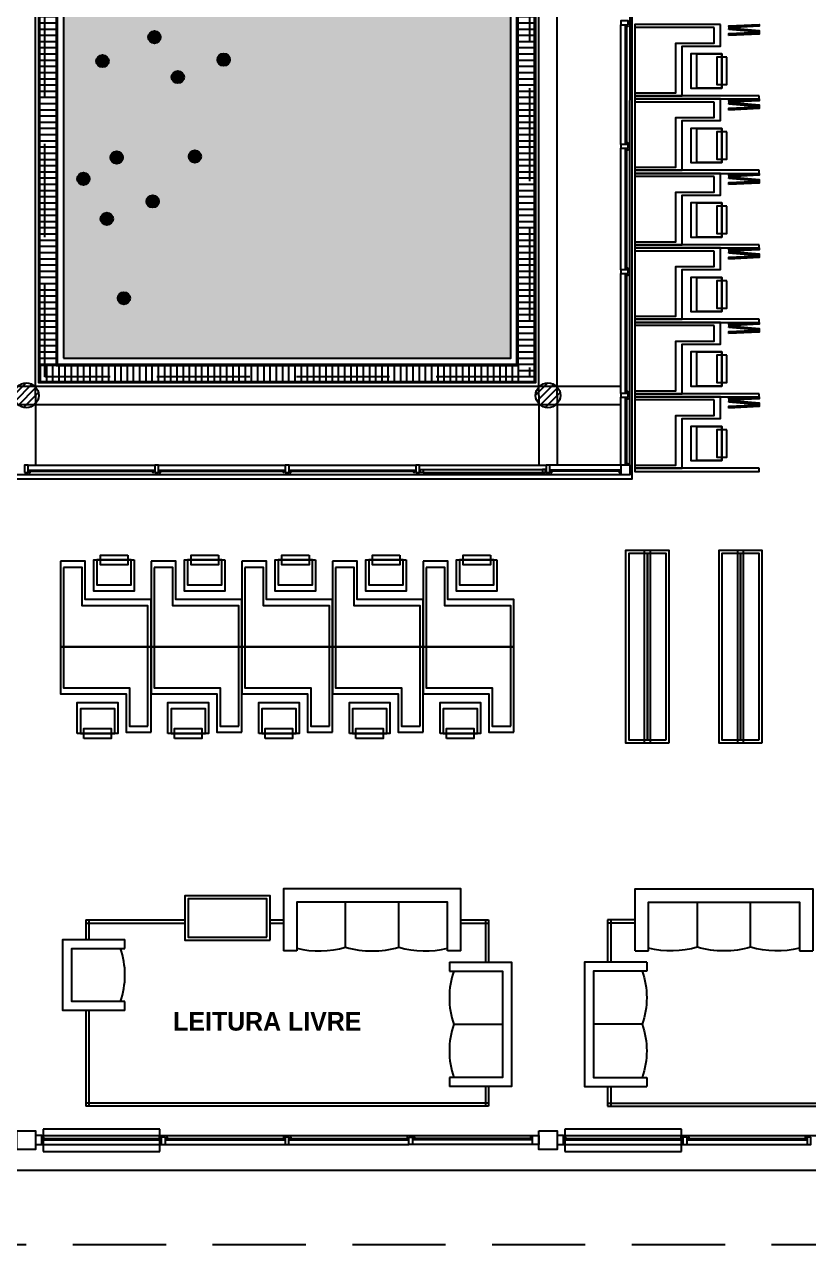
# Model space of a CAD drawing. Extents: x 2217 to 2324, y 363 to 419.
# Drawn here: x 2226.24 to 2238.87, y 375.22 to 394.87 of the extents above; entities that cross this region are included whole.
import ezdxf

# ---------------------------------------------------------------- set-up
doc = ezdxf.new("R2010")
doc.units = 0
doc.header["$LTSCALE"] = 12
doc.header["$MEASUREMENT"] = 0
doc.linetypes.add('HIDDEN', pattern=[0.375, 0.25, -0.125])
doc.layers.get('0').update_dxf_attribs({"linetype": 'CONTINUOUS'})
for name, color, linetype in [('ANAQUELES', 2, 'CONTINUOUS'), ('CARPINTERIA', 2, 'CONTINUOUS'), ('ESTRUCTURA', 7, 'CONTINUOUS'), ('FDETALLE', 8, 'CONTINUOUS'), ('MUEBLES', 2, 'CONTINUOUS'), ('MURO-INT', 4, 'CONTINUOUS'), ('NOMBRES3', 3, 'CONTINUOUS'), ('PASTO2', 4, 'CONTINUOUS'), ('PATIO', 4, 'CONTINUOUS'), ('PROYECCIÓN', 4, 'HIDDEN'), ('TABIQUES', 2, 'CONTINUOUS'), ('TIERRA', 8, 'CONTINUOUS'), ('VIDRIO', 8, 'CONTINUOUS')]:
    doc.layers.add(name, color=color, linetype=linetype)
doc.styles.add('NOMBRES3', font='cityb___.ttf')
pattern_1 = [(0, (-42, 0), (0, 0.1), [])]

# ---------------------------------------------------------------- blocks, each defined once
blk = doc.blocks.new('MHPLS514')
for p, q in [((-0.3, -0.65), (-0.3, -0.1)), ((-0.4, -0.7), (-0.3, -0.7)), ((0.3, -0.7), (0.4, -0.7))]:
    blk.add_line(p, q)
for points in [[(-0.4, -0.7), (-0.4, 0), (0.4, 0), (0.4, -0.7)], [(-0.3, -0.7), (-0.3, -0.1), (0.3, -0.1), (0.3, -0.7)]]:
    blk.add_lwpolyline(points)
blk.add_arc((0, 0.225), 0.925, 251.0754, 288.9246)
blk = doc.blocks.new('MHPLS515')
for p, q in [((-0.3, -0.657), (-0.3, -0.15)), ((0.3, -0.657), (0.3, -0.15)), ((-0.85, -0.7), (-1, -0.7)), ((1, -0.7), (0.85, -0.7))]:
    blk.add_line(p, q)
for points in [[(1, -0.7), (1, 0), (-1, 0), (-1, -0.7)], [(0.85, -0.7), (0.85, -0.15), (-0.85, -0.15), (-0.85, -0.7)]]:
    blk.add_lwpolyline(points)
for centre, start, end in [((-0.6, 0.358), 256.338, 286.4652), ((0, 0.358), 253.5348, 286.4652), ((0.6, 0.358), 253.5348, 283.662)]:
    blk.add_arc(centre, 1.058, start, end)
blk = doc.blocks.new('MHPLS512')
for p, q in [((0, -0.65), (0, -0.1)), ((-0.7, -0.7), (-0.6, -0.7)), ((0.6, -0.7), (0.7, -0.7))]:
    blk.add_line(p, q)
for points in [[(-0.7, -0.7), (-0.7, 0), (0.7, 0), (0.7, -0.7)], [(-0.6, -0.7), (-0.6, -0.1), (0.6, -0.1), (0.6, -0.7)]]:
    blk.add_lwpolyline(points)
for centre in [(-0.3, 0.225), (0.3, 0.225)]:
    blk.add_arc(centre, 0.925, 251.0754, 288.9246)

msp = doc.modelspace()

# ---------------------------------------------------------------- hatches: boundary and pattern name
at = {"layer": 'CARPINTERIA'}
h = msp.add_hatch(color=256, dxfattribs=at)
edge = h.paths.add_edge_path()
edge.add_arc((2228.335, 394.669), 0.1, 0, 360)
h = msp.add_hatch(color=256, dxfattribs=at)
edge = h.paths.add_edge_path()
edge.add_arc((2227.498, 394.283), 0.1, 0, 360)
h = msp.add_hatch(color=256, dxfattribs=at)
edge = h.paths.add_edge_path()
edge.add_arc((2229.45, 394.306), 0.1, 0, 360)
h = msp.add_hatch(color=256, dxfattribs=at)
edge = h.paths.add_edge_path()
edge.add_arc((2228.712, 394.025), 0.1, 0, 360)
h = msp.add_hatch(color=256, dxfattribs=at)
edge = h.paths.add_edge_path()
edge.add_arc((2227.727, 392.73), 0.1, 0, 360)
h = msp.add_hatch(color=256, dxfattribs=at)
edge = h.paths.add_edge_path()
edge.add_arc((2228.986, 392.746), 0.1, 0, 360)
h = msp.add_hatch(color=256, dxfattribs=at)
edge = h.paths.add_edge_path()
edge.add_arc((2227.191, 392.386), 0.1, 0, 360)
h = msp.add_hatch(color=256, dxfattribs=at)
edge = h.paths.add_edge_path()
edge.add_arc((2228.307, 392.023), 0.1, 0, 360)
h = msp.add_hatch(color=256, dxfattribs=at)
edge = h.paths.add_edge_path()
edge.add_arc((2227.568, 391.742), 0.1, 0, 360)
h = msp.add_hatch(color=256, dxfattribs=at)
edge = h.paths.add_edge_path()
edge.add_arc((2227.843, 390.463), 0.1, 0, 360)
at = {"layer": 'FDETALLE'}
h = msp.add_hatch(dxfattribs=at)
h.set_pattern_fill('ANSI31', color=256, scale=0.666667, style=0)
h.set_pattern_definition([(45, (-742.09048, -145.63305), (-0.058925565, 0.058925565), [])])
edge = h.paths.add_edge_path()
edge.add_arc((2226.271, 388.899), 0.2, 0, 360)
h = msp.add_hatch(dxfattribs=at)
h.set_pattern_fill('ANSI31', color=256, scale=0.666667, style=0)
h.set_pattern_definition([(45, (-733.69048, -145.63305), (-0.058925565, 0.058925565), [])])
edge = h.paths.add_edge_path()
edge.add_arc((2234.671, 388.899), 0.2, 0, 360)
at = {"layer": 'PASTO2'}
h = msp.add_hatch(dxfattribs=at)
h.set_pattern_fill('_U', color=8, scale=0.1, style=0, pattern_type=0)
h.set_pattern_definition(pattern_1)
h.paths.add_polyline_path([(2226.751, 400.419), (2226.751, 400.679), (2226.491, 400.679), (2226.491, 389.379), (2226.751, 389.379)])
h = msp.add_hatch(dxfattribs=at)
h.set_pattern_fill('_U', color=8, scale=0.1, style=0, pattern_type=0)
h.set_pattern_definition(pattern_1)
h.paths.add_polyline_path([(2234.451, 400.419), (2234.191, 400.419), (2234.191, 389.379), (2234.191, 389.119), (2234.451, 389.119)])
h = msp.add_hatch(dxfattribs=at)
h.set_pattern_fill('AR-SAND', color=256, scale=0.15, style=0)
h.set_pattern_definition([(37.5, (0, -0.31673), (-0.009449004, 0.289023565), [0, -0.228, 0, -0.255, 0, -0.24375]), (7.5, (0, -0.31673), (0.265466506, 0.42332191), [0, -0.123, 0, -0.2055, 0, -0.07875]), (327.5, (-0.1845, -0.31673), (0.46712128, 0.000848858), [0, -0.075, 0, -0.27, 0, -0.3525]), (317.5, (-0.1845, -0.31673), (0.45091899, 0.131651335), [0, -0.0375, 0, -0.177, 0, -0.2025])])
h.paths.add_polyline_path([(2226.871, 389.499), (2234.071, 389.499), (2234.071, 400.299), (2226.871, 400.299)])
h = msp.add_hatch(dxfattribs=at)
h.set_pattern_fill('_U', color=8, scale=0.1, angle=90, style=0, pattern_type=0)
h.set_pattern_definition([(90, (-42, 0), (-0.1, 6e-18), [])])
h.paths.add_polyline_path([(2234.191, 389.119), (2234.191, 389.379), (2226.751, 389.379), (2226.491, 389.379), (2226.491, 389.119)])

# ---------------------------------------------------------------- linework, layer by layer
at = {"layer": 'ANAQUELES', "color": 8}
for points in [[(2236.321, 383.299), (2236.321, 386.399), (2235.921, 386.399), (2235.921, 383.299)], [(2236.621, 383.299), (2236.621, 386.399), (2236.221, 386.399), (2236.221, 383.299)], [(2237.821, 383.299), (2237.821, 386.399), (2237.421, 386.399), (2237.421, 383.299)], [(2238.121, 383.299), (2238.121, 386.399), (2237.721, 386.399), (2237.721, 383.299)]]:
    msp.add_lwpolyline(points, close=True, dxfattribs=at)
at = {"layer": 'ANAQUELES'}
for points in [[(2236.271, 383.349), (2236.271, 386.349), (2235.971, 386.349), (2235.971, 383.349)], [(2236.571, 383.349), (2236.571, 386.349), (2236.271, 386.349), (2236.271, 383.349)], [(2237.771, 383.349), (2237.771, 386.349), (2237.471, 386.349), (2237.471, 383.349)], [(2238.071, 383.349), (2238.071, 386.349), (2237.771, 386.349), (2237.771, 383.349)]]:
    msp.add_lwpolyline(points, close=True, dxfattribs=at)
at = {"layer": 'CARPINTERIA', "color": 8}
for p, q in [((2235.991, 391.974), (2235.992, 402.024)), ((2235.991, 387.774), (2235.991, 392.879)), ((2225.101, 387.624), (2235.842, 387.624)), ((2226.521, 376.979), (2234.421, 376.979)), ((2234.921, 376.979), (2242.821, 376.979))]:
    msp.add_line(p, q, dxfattribs=at)
at = {"layer": 'CARPINTERIA'}
for points in [[(2235.961, 394.869), (2235.961, 394.929), (2235.841, 394.929), (2235.841, 394.869)], [(2235.959, 394.859), (2235.959, 394.839), (2235.939, 394.839), (2235.939, 394.859)], [(2235.961, 392.879), (2235.961, 392.939), (2235.841, 392.939), (2235.841, 392.879)], [(2235.959, 392.949), (2235.959, 392.969), (2235.939, 392.969), (2235.939, 392.949)], [(2235.959, 392.869), (2235.959, 392.849), (2235.939, 392.849), (2235.939, 392.869)], [(2235.959, 390.929), (2235.959, 390.949), (2235.939, 390.949), (2235.939, 390.929)], [(2235.961, 390.859), (2235.961, 390.919), (2235.841, 390.919), (2235.841, 390.859)], [(2235.959, 390.849), (2235.959, 390.829), (2235.939, 390.829), (2235.939, 390.849)], [(2235.961, 388.869), (2235.961, 388.929), (2235.841, 388.929), (2235.841, 388.869)], [(2235.959, 388.939), (2235.959, 388.959), (2235.939, 388.959), (2235.939, 388.939)], [(2235.959, 388.859), (2235.959, 388.839), (2235.939, 388.839), (2235.939, 388.859)], [(2235.939, 387.779), (2235.939, 387.799), (2235.959, 387.799), (2235.959, 387.779)], [(2226.241, 387.654), (2226.302, 387.654), (2226.302, 387.774), (2226.241, 387.774)], [(2226.312, 387.656), (2226.332, 387.656), (2226.332, 387.676), (2226.312, 387.676)], [(2228.331, 387.656), (2228.311, 387.656), (2228.311, 387.676), (2228.331, 387.676)], [(2228.341, 387.654), (2228.402, 387.654), (2228.402, 387.774), (2228.341, 387.774)], [(2228.412, 387.656), (2228.432, 387.656), (2228.432, 387.676), (2228.412, 387.676)], [(2230.431, 387.656), (2230.411, 387.656), (2230.411, 387.676), (2230.431, 387.676)], [(2230.441, 387.654), (2230.502, 387.654), (2230.502, 387.774), (2230.441, 387.774)], [(2230.512, 387.656), (2230.532, 387.656), (2230.532, 387.676), (2230.512, 387.676)], [(2232.531, 387.656), (2232.511, 387.656), (2232.511, 387.676), (2232.531, 387.676)], [(2232.541, 387.654), (2232.602, 387.654), (2232.602, 387.774), (2232.541, 387.774)], [(2232.612, 387.706), (2232.662, 387.706), (2232.662, 387.656), (2232.612, 387.656)], [(2234.631, 387.706), (2234.581, 387.706), (2234.581, 387.656), (2234.631, 387.656)], [(2234.641, 387.654), (2234.702, 387.654), (2234.702, 387.774), (2234.641, 387.774)], [(2234.712, 387.656), (2234.732, 387.656), (2234.732, 387.676), (2234.712, 387.676)], [(2235.836, 387.676), (2235.816, 387.676), (2235.816, 387.656), (2235.836, 387.656)], [(2235.836, 387.676), (2235.816, 387.676), (2235.816, 387.656), (2235.836, 387.656)], [(2235.842, 387.624), (2235.992, 387.624), (2235.992, 387.774), (2235.842, 387.774)], [(2226.521, 376.979), (2226.421, 376.979), (2226.421, 376.829), (2226.521, 376.829)], [(2226.531, 376.947), (2226.551, 376.947), (2226.551, 376.927), (2226.531, 376.927)], [(2228.431, 376.947), (2228.411, 376.947), (2228.411, 376.927), (2228.431, 376.927)], [(2228.511, 376.949), (2228.441, 376.949), (2228.441, 376.829), (2228.511, 376.829)], [(2228.521, 376.947), (2228.541, 376.947), (2228.541, 376.927), (2228.521, 376.927)], [(2230.431, 376.947), (2230.411, 376.947), (2230.411, 376.927), (2230.431, 376.927)], [(2230.501, 376.949), (2230.441, 376.949), (2230.441, 376.829), (2230.501, 376.829)], [(2230.511, 376.947), (2230.531, 376.947), (2230.531, 376.927), (2230.511, 376.927)], [(2232.421, 376.947), (2232.401, 376.947), (2232.401, 376.927), (2232.421, 376.927)], [(2232.431, 376.949), (2232.491, 376.949), (2232.491, 376.829), (2232.431, 376.829)], [(2232.501, 376.947), (2232.521, 376.947), (2232.521, 376.927), (2232.501, 376.927)], [(2234.411, 376.947), (2234.391, 376.947), (2234.391, 376.927), (2234.411, 376.927)], [(2234.421, 376.979), (2234.521, 376.979), (2234.521, 376.829), (2234.421, 376.829)], [(2234.921, 376.979), (2234.821, 376.979), (2234.821, 376.829), (2234.921, 376.829)], [(2234.931, 376.947), (2234.951, 376.947), (2234.951, 376.927), (2234.931, 376.927)], [(2236.831, 376.947), (2236.811, 376.947), (2236.811, 376.927), (2236.831, 376.927)], [(2236.911, 376.949), (2236.841, 376.949), (2236.841, 376.829), (2236.911, 376.829)], [(2236.921, 376.947), (2236.941, 376.947), (2236.941, 376.927), (2236.921, 376.927)], [(2238.831, 376.947), (2238.811, 376.947), (2238.811, 376.927), (2238.831, 376.927)], [(2238.901, 376.949), (2238.841, 376.949), (2238.841, 376.829), (2238.901, 376.829)]]:
    msp.add_lwpolyline(points, close=True, dxfattribs=at)
at = {"layer": 'CARPINTERIA', "color": 8}
for points in [[(2235.841, 392.939), (2235.841, 394.869)], [(2235.841, 390.919), (2235.841, 392.879)], [(2235.841, 388.929), (2235.841, 390.859)], [(2235.841, 387.774), (2235.841, 388.869)], [(2226.302, 387.774), (2228.341, 387.774)], [(2228.402, 387.774), (2230.441, 387.774)], [(2230.502, 387.774), (2232.541, 387.774)], [(2232.602, 387.774), (2234.641, 387.774)], [(2235.842, 387.774), (2234.702, 387.774)], [(2226.521, 376.829), (2228.441, 376.829)], [(2228.511, 376.829), (2230.441, 376.829)], [(2230.501, 376.829), (2232.431, 376.829)], [(2234.421, 376.829), (2232.491, 376.829)], [(2234.921, 376.829), (2236.841, 376.829)], [(2236.911, 376.829), (2238.841, 376.829)]]:
    msp.add_lwpolyline(points, dxfattribs=at)
at = {"layer": 'CARPINTERIA', "linetype": 'HIDDEN'}
for points in [[(2228.421, 377.079), (2226.541, 377.079), (2226.541, 376.719), (2228.421, 376.719)], [(2236.821, 377.079), (2234.941, 377.079), (2234.941, 376.719), (2236.821, 376.719)]]:
    msp.add_lwpolyline(points, close=True, dxfattribs=at)
at = {"layer": 'CARPINTERIA'}
for centre in [(2228.335, 394.669), (2227.498, 394.283), (2229.45, 394.306), (2228.712, 394.025), (2227.727, 392.73), (2228.986, 392.746), (2227.191, 392.386), (2228.307, 392.023), (2227.568, 391.742), (2227.843, 390.463)]:
    msp.add_circle(centre, 0.1, dxfattribs=at)
at = {"layer": 'ESTRUCTURA'}
for points in [[(2226.121, 377.049), (2226.421, 377.049), (2226.421, 376.749), (2226.121, 376.749)], [(2234.521, 377.049), (2234.821, 377.049), (2234.821, 376.749), (2234.521, 376.749)]]:
    msp.add_lwpolyline(points, close=True, dxfattribs=at)
for centre in [(2226.271, 388.899), (2234.671, 388.899)]:
    msp.add_circle(centre, 0.2, dxfattribs=at)
at = {"layer": 'MUEBLES'}
for p, q in [((2227.23, 380.449), (2227.23, 380.133)), ((2227.23, 380.449), (2228.826, 380.449)), ((2230.196, 380.449), (2230.411, 380.449)), ((2233.268, 380.449), (2233.713, 380.449)), ((2233.713, 380.449), (2233.713, 379.768)), ((2236.075, 380.449), (2235.63, 380.449)), ((2235.63, 380.449), (2235.63, 379.768)), ((2227.23, 378.991), (2227.23, 377.449)), ((2233.713, 377.768), (2233.713, 377.449)), ((2235.63, 377.768), (2235.63, 377.449)), ((2233.713, 377.449), (2227.23, 377.449)), ((2235.63, 377.449), (2242.113, 377.449))]:
    msp.add_line(p, q, dxfattribs=at)
at = {"layer": 'MUEBLES', "color": 8}
for p, q in [((2227.23, 380.399), (2228.826, 380.399)), ((2227.28, 380.449), (2227.28, 380.133)), ((2230.196, 380.399), (2230.411, 380.399)), ((2233.268, 380.399), (2233.713, 380.399)), ((2233.663, 380.449), (2233.663, 379.768)), ((2236.075, 380.399), (2235.63, 380.399)), ((2235.68, 380.449), (2235.68, 379.768)), ((2227.28, 378.991), (2227.28, 377.449)), ((2233.663, 377.768), (2233.663, 377.449)), ((2235.68, 377.768), (2235.68, 377.449)), ((2233.713, 377.499), (2227.23, 377.499)), ((2235.63, 377.499), (2242.113, 377.499))]:
    msp.add_line(p, q, dxfattribs=at)
at = {"layer": 'MUEBLES'}
for points in [[(2237.449, 394.874), (2236.831, 394.874), (2236.071, 394.874), (2236.071, 393.724), (2236.831, 393.724), (2236.831, 394.524), (2237.449, 394.524)], [(2237.587, 394.821), (2237.585, 394.851), (2238.071, 394.874), (2238.073, 394.844)], [(2237.584, 394.695), (2237.583, 394.725), (2238.069, 394.748), (2238.07, 394.718)], [(2237.584, 394.791), (2237.587, 394.821), (2238.071, 394.778), (2238.069, 394.748)], [(2237.549, 394.345), (2237.389, 394.345), (2237.389, 393.905), (2237.549, 393.905)], [(2237.449, 393.674), (2236.831, 393.674), (2236.071, 393.674), (2236.071, 392.524), (2236.831, 392.524), (2236.831, 393.324), (2237.449, 393.324)], [(2237.584, 393.495), (2237.583, 393.525), (2238.069, 393.548), (2238.07, 393.518)], [(2237.584, 393.591), (2237.587, 393.621), (2238.071, 393.578), (2238.069, 393.548)], [(2237.587, 393.621), (2237.585, 393.651), (2238.071, 393.674), (2238.073, 393.644)], [(2237.549, 393.145), (2237.389, 393.145), (2237.389, 392.705), (2237.549, 392.705)], [(2237.449, 392.474), (2236.831, 392.474), (2236.071, 392.474), (2236.071, 391.324), (2236.831, 391.324), (2236.831, 392.124), (2237.449, 392.124)], [(2237.584, 392.295), (2237.583, 392.325), (2238.069, 392.348), (2238.07, 392.318)], [(2237.584, 392.391), (2237.587, 392.421), (2238.071, 392.378), (2238.069, 392.348)], [(2237.587, 392.421), (2237.585, 392.451), (2238.071, 392.474), (2238.073, 392.444)], [(2237.549, 391.945), (2237.389, 391.945), (2237.389, 391.505), (2237.549, 391.505)], [(2237.449, 391.274), (2236.831, 391.274), (2236.071, 391.274), (2236.071, 390.124), (2236.831, 390.124), (2236.831, 390.924), (2237.449, 390.924)], [(2237.584, 391.095), (2237.583, 391.125), (2238.069, 391.148), (2238.07, 391.118)], [(2237.584, 391.191), (2237.587, 391.221), (2238.071, 391.178), (2238.069, 391.148)], [(2237.587, 391.221), (2237.585, 391.251), (2238.071, 391.274), (2238.073, 391.244)], [(2237.549, 390.745), (2237.389, 390.745), (2237.389, 390.305), (2237.549, 390.305)], [(2237.449, 390.074), (2236.831, 390.074), (2236.071, 390.074), (2236.071, 388.924), (2236.831, 388.924), (2236.831, 389.724), (2237.449, 389.724)], [(2237.584, 389.991), (2237.587, 390.021), (2238.071, 389.978), (2238.069, 389.948)], [(2237.587, 390.021), (2237.585, 390.051), (2238.071, 390.074), (2238.073, 390.044)], [(2237.584, 389.895), (2237.583, 389.925), (2238.069, 389.948), (2238.07, 389.918)], [(2237.549, 389.545), (2237.389, 389.545), (2237.389, 389.105), (2237.549, 389.105)], [(2237.449, 388.874), (2236.831, 388.874), (2236.071, 388.874), (2236.071, 387.724), (2236.831, 387.724), (2236.831, 388.524), (2237.449, 388.524)], [(2237.584, 388.791), (2237.587, 388.821), (2238.071, 388.778), (2238.069, 388.748)], [(2237.587, 388.821), (2237.585, 388.851), (2238.071, 388.874), (2238.073, 388.844)], [(2237.584, 388.695), (2237.583, 388.725), (2238.069, 388.748), (2238.07, 388.718)], [(2237.549, 388.345), (2237.389, 388.345), (2237.389, 387.905), (2237.549, 387.905)], [(2226.821, 386.227), (2226.821, 385.609), (2226.821, 384.849), (2228.281, 384.849), (2228.281, 385.609), (2227.221, 385.609), (2227.221, 386.227)], [(2227.904, 386.327), (2227.904, 386.167), (2227.464, 386.167), (2227.464, 386.327)], [(2228.281, 386.227), (2228.281, 385.609), (2228.281, 384.849), (2229.741, 384.849), (2229.741, 385.609), (2228.681, 385.609), (2228.681, 386.227)], [(2229.364, 386.327), (2229.364, 386.167), (2228.924, 386.167), (2228.924, 386.327)], [(2229.741, 386.227), (2229.741, 385.609), (2229.741, 384.849), (2231.201, 384.849), (2231.201, 385.609), (2230.141, 385.609), (2230.141, 386.227)], [(2230.824, 386.327), (2230.824, 386.167), (2230.384, 386.167), (2230.384, 386.327)], [(2231.201, 386.227), (2231.201, 385.609), (2231.201, 384.849), (2232.661, 384.849), (2232.661, 385.609), (2231.601, 385.609), (2231.601, 386.227)], [(2232.284, 386.327), (2232.284, 386.167), (2231.844, 386.167), (2231.844, 386.327)], [(2232.661, 386.227), (2232.661, 385.609), (2232.661, 384.849), (2234.121, 384.849), (2234.121, 385.609), (2233.061, 385.609), (2233.061, 386.227)], [(2233.744, 386.327), (2233.744, 386.167), (2233.304, 386.167), (2233.304, 386.327)], [(2228.281, 383.471), (2228.281, 384.089), (2228.281, 384.849), (2226.821, 384.849), (2226.821, 384.089), (2227.881, 384.089), (2227.881, 383.471)], [(2229.741, 383.471), (2229.741, 384.089), (2229.741, 384.849), (2228.281, 384.849), (2228.281, 384.089), (2229.341, 384.089), (2229.341, 383.471)], [(2231.201, 383.471), (2231.201, 384.089), (2231.201, 384.849), (2229.741, 384.849), (2229.741, 384.089), (2230.801, 384.089), (2230.801, 383.471)], [(2232.661, 383.471), (2232.661, 384.089), (2232.661, 384.849), (2231.201, 384.849), (2231.201, 384.089), (2232.261, 384.089), (2232.261, 383.471)], [(2234.121, 383.471), (2234.121, 384.089), (2234.121, 384.849), (2232.661, 384.849), (2232.661, 384.089), (2233.721, 384.089), (2233.721, 383.471)], [(2227.199, 383.371), (2227.199, 383.531), (2227.639, 383.531), (2227.639, 383.371)], [(2228.659, 383.371), (2228.659, 383.531), (2229.099, 383.531), (2229.099, 383.371)], [(2230.119, 383.371), (2230.119, 383.531), (2230.559, 383.531), (2230.559, 383.371)], [(2231.579, 383.371), (2231.579, 383.531), (2232.019, 383.531), (2232.019, 383.371)], [(2233.039, 383.371), (2233.039, 383.531), (2233.479, 383.531), (2233.479, 383.371)], [(2230.196, 380.123), (2230.196, 380.838), (2228.826, 380.838), (2228.826, 380.123)]]:
    msp.add_lwpolyline(points, close=True, dxfattribs=at)
at = {"layer": 'MUEBLES', "color": 8}
for points in [[(2237.349, 394.824), (2236.071, 394.824), (2236.071, 393.774), (2236.731, 393.774), (2236.731, 394.574), (2237.349, 394.574)], [(2237.349, 393.624), (2236.071, 393.624), (2236.071, 392.574), (2236.731, 392.574), (2236.731, 393.374), (2237.349, 393.374)], [(2237.349, 392.424), (2236.071, 392.424), (2236.071, 391.374), (2236.731, 391.374), (2236.731, 392.174), (2237.349, 392.174)], [(2237.349, 391.224), (2236.071, 391.224), (2236.071, 390.174), (2236.731, 390.174), (2236.731, 390.974), (2237.349, 390.974)], [(2237.349, 390.024), (2236.071, 390.024), (2236.071, 388.974), (2236.731, 388.974), (2236.731, 389.774), (2237.349, 389.774)], [(2237.349, 388.824), (2236.071, 388.824), (2236.071, 387.774), (2236.731, 387.774), (2236.731, 388.574), (2237.349, 388.574)], [(2226.871, 386.127), (2226.871, 384.849), (2228.231, 384.849), (2228.231, 385.509), (2227.171, 385.509), (2227.171, 386.127)], [(2228.331, 386.127), (2228.331, 384.849), (2229.691, 384.849), (2229.691, 385.509), (2228.631, 385.509), (2228.631, 386.127)], [(2229.791, 386.127), (2229.791, 384.849), (2231.151, 384.849), (2231.151, 385.509), (2230.091, 385.509), (2230.091, 386.127)], [(2231.251, 386.127), (2231.251, 384.849), (2232.611, 384.849), (2232.611, 385.509), (2231.551, 385.509), (2231.551, 386.127)], [(2232.711, 386.127), (2232.711, 384.849), (2234.071, 384.849), (2234.071, 385.509), (2233.011, 385.509), (2233.011, 386.127)], [(2228.231, 383.571), (2228.231, 384.849), (2226.871, 384.849), (2226.871, 384.189), (2227.931, 384.189), (2227.931, 383.571)], [(2229.691, 383.571), (2229.691, 384.849), (2228.331, 384.849), (2228.331, 384.189), (2229.391, 384.189), (2229.391, 383.571)], [(2231.151, 383.571), (2231.151, 384.849), (2229.791, 384.849), (2229.791, 384.189), (2230.851, 384.189), (2230.851, 383.571)], [(2232.611, 383.571), (2232.611, 384.849), (2231.251, 384.849), (2231.251, 384.189), (2232.311, 384.189), (2232.311, 383.571)], [(2234.071, 383.571), (2234.071, 384.849), (2232.711, 384.849), (2232.711, 384.189), (2233.771, 384.189), (2233.771, 383.571)], [(2230.146, 380.173), (2230.146, 380.788), (2228.876, 380.788), (2228.876, 380.173)]]:
    msp.add_lwpolyline(points, close=True, dxfattribs=at)
at = {"layer": 'MUEBLES', "color": 1}
for points in [[(2237.469, 394.399), (2236.969, 394.399), (2236.969, 393.849), (2237.469, 393.849)], [(2237.469, 393.849), (2237.069, 393.849), (2237.069, 394.399), (2237.469, 394.399)], [(2237.469, 393.199), (2236.969, 393.199), (2236.969, 392.649), (2237.469, 392.649)], [(2237.469, 392.649), (2237.069, 392.649), (2237.069, 393.199), (2237.469, 393.199)], [(2237.469, 391.999), (2236.969, 391.999), (2236.969, 391.449), (2237.469, 391.449)], [(2237.469, 391.449), (2237.069, 391.449), (2237.069, 391.999), (2237.469, 391.999)], [(2237.469, 390.799), (2236.969, 390.799), (2236.969, 390.249), (2237.469, 390.249)], [(2237.469, 390.249), (2237.069, 390.249), (2237.069, 390.799), (2237.469, 390.799)], [(2237.469, 389.599), (2236.969, 389.599), (2236.969, 389.049), (2237.469, 389.049)], [(2237.469, 389.049), (2237.069, 389.049), (2237.069, 389.599), (2237.469, 389.599)], [(2237.469, 388.399), (2236.969, 388.399), (2236.969, 387.849), (2237.469, 387.849)], [(2237.469, 387.849), (2237.069, 387.849), (2237.069, 388.399), (2237.469, 388.399)], [(2228.009, 386.247), (2228.009, 385.747), (2227.359, 385.747), (2227.359, 386.247)], [(2227.408, 386.247), (2227.408, 385.847), (2227.958, 385.847), (2227.958, 386.247)], [(2229.469, 386.247), (2229.469, 385.747), (2228.819, 385.747), (2228.819, 386.247)], [(2228.868, 386.247), (2228.868, 385.847), (2229.418, 385.847), (2229.418, 386.247)], [(2230.929, 386.247), (2230.929, 385.747), (2230.279, 385.747), (2230.279, 386.247)], [(2230.328, 386.247), (2230.328, 385.847), (2230.878, 385.847), (2230.878, 386.247)], [(2232.389, 386.247), (2232.389, 385.747), (2231.739, 385.747), (2231.739, 386.247)], [(2231.788, 386.247), (2231.788, 385.847), (2232.338, 385.847), (2232.338, 386.247)], [(2233.849, 386.247), (2233.849, 385.747), (2233.199, 385.747), (2233.199, 386.247)], [(2233.248, 386.247), (2233.248, 385.847), (2233.798, 385.847), (2233.798, 386.247)], [(2227.093, 383.451), (2227.093, 383.951), (2227.743, 383.951), (2227.743, 383.451)], [(2228.553, 383.451), (2228.553, 383.951), (2229.203, 383.951), (2229.203, 383.451)], [(2230.013, 383.451), (2230.013, 383.951), (2230.663, 383.951), (2230.663, 383.451)], [(2231.473, 383.451), (2231.473, 383.951), (2232.123, 383.951), (2232.123, 383.451)], [(2232.933, 383.451), (2232.933, 383.951), (2233.583, 383.951), (2233.583, 383.451)], [(2227.695, 383.451), (2227.695, 383.851), (2227.145, 383.851), (2227.145, 383.451)], [(2229.155, 383.451), (2229.155, 383.851), (2228.605, 383.851), (2228.605, 383.451)], [(2230.615, 383.451), (2230.615, 383.851), (2230.065, 383.851), (2230.065, 383.451)], [(2232.075, 383.451), (2232.075, 383.851), (2231.525, 383.851), (2231.525, 383.451)], [(2233.535, 383.451), (2233.535, 383.851), (2232.985, 383.851), (2232.985, 383.451)]]:
    msp.add_lwpolyline(points, close=True, dxfattribs=at)
at = {"layer": 'MURO-INT'}
for p, q in [((2217.861, 376.419), (2226.271, 376.419)), ((2226.271, 376.419), (2234.671, 376.419)), ((2234.671, 376.419), (2242.691, 376.419))]:
    msp.add_line(p, q, dxfattribs=at)
at = {"layer": 'PASTO2', "color": 8}
for p, q in [((2226.751, 389.379), (2226.491, 389.379)), ((2234.191, 389.379), (2234.191, 389.119))]:
    msp.add_line(p, q, dxfattribs=at)
for points in [[(2226.471, 400.699), (2234.471, 400.699), (2234.471, 389.099), (2226.471, 389.099)], [(2226.491, 400.679), (2234.451, 400.679), (2234.451, 389.119), (2226.491, 389.119)], [(2226.751, 389.379), (2234.191, 389.379), (2234.191, 400.419), (2226.751, 400.419)]]:
    msp.add_lwpolyline(points, close=True, dxfattribs=at)
at = {"layer": 'PASTO2'}
for points in [[(2226.771, 389.399), (2234.171, 389.399), (2234.171, 400.399), (2226.771, 400.399)], [(2226.871, 389.499), (2234.071, 389.499), (2234.071, 400.299), (2226.871, 400.299)]]:
    msp.add_lwpolyline(points, close=True, dxfattribs=at)
at = {"layer": 'PATIO'}
msp.add_lwpolyline([(2224.921, 402.249), (2236.021, 402.249), (2236.021, 387.549), (2224.921, 387.549)], close=True, dxfattribs=at)
at = {"layer": 'PROYECCIÓN', "linetype": 'HIDDEN', "ltscale": 0.5}
msp.add_line((2218.021, 375.219), (2242.691, 375.219), dxfattribs=at)
msp.add_lwpolyline([(2226.571, 400.599), (2234.371, 400.599), (2234.371, 389.199), (2226.571, 389.199)], close=True, dxfattribs=at)
at = {"layer": 'TABIQUES'}
for points in [[(2238.071, 393.724), (2236.071, 393.724), (2236.071, 393.674), (2238.071, 393.674)], [(2238.071, 392.524), (2236.071, 392.524), (2236.071, 392.474), (2238.071, 392.474)], [(2238.071, 391.324), (2236.071, 391.324), (2236.071, 391.274), (2238.071, 391.274)], [(2238.071, 390.124), (2236.071, 390.124), (2236.071, 390.074), (2238.071, 390.074)], [(2238.071, 388.924), (2236.071, 388.924), (2236.071, 388.874), (2238.071, 388.874)], [(2238.071, 387.724), (2236.071, 387.724), (2236.071, 387.674), (2238.071, 387.674)]]:
    msp.add_lwpolyline(points, close=True, dxfattribs=at)
at = {"layer": 'TIERRA'}
for p, q in [((2226.421, 388.899), (2226.421, 400.899)), ((2234.521, 388.899), (2234.521, 400.899)), ((2234.821, 388.899), (2234.821, 400.899)), ((2225.101, 389.049), (2226.271, 389.049)), ((2226.271, 389.049), (2234.671, 389.049)), ((2234.671, 389.049), (2235.841, 389.049)), ((2226.421, 388.899), (2226.421, 387.774)), ((2234.521, 388.899), (2234.521, 387.774)), ((2234.821, 388.899), (2234.821, 387.774)), ((2225.101, 388.749), (2226.271, 388.749)), ((2226.271, 388.749), (2234.671, 388.749)), ((2234.671, 388.749), (2235.841, 388.749))]:
    msp.add_line(p, q, dxfattribs=at)
at = {"layer": 'VIDRIO'}
for points in [[(2235.919, 392.939), (2235.919, 394.869)], [(2235.939, 392.939), (2235.939, 394.869)], [(2235.919, 390.919), (2235.919, 392.879)], [(2235.939, 390.919), (2235.939, 392.879)], [(2235.919, 388.929), (2235.919, 390.859)], [(2235.939, 388.929), (2235.939, 390.859)], [(2235.919, 387.774), (2235.919, 388.869)], [(2235.939, 387.774), (2235.939, 388.869)], [(2226.302, 387.696), (2228.341, 387.696)], [(2226.302, 387.676), (2228.341, 387.676)], [(2228.402, 387.696), (2230.441, 387.696)], [(2228.402, 387.676), (2230.441, 387.676)], [(2230.502, 387.696), (2232.541, 387.696)], [(2230.502, 387.676), (2232.541, 387.676)], [(2232.662, 387.706), (2234.581, 387.706)], [(2232.662, 387.656), (2234.581, 387.656)], [(2235.842, 387.696), (2234.702, 387.696)], [(2235.842, 387.676), (2234.702, 387.676)], [(2226.521, 376.927), (2228.441, 376.927)], [(2226.521, 376.907), (2228.441, 376.907)], [(2228.511, 376.927), (2230.441, 376.927)], [(2228.511, 376.907), (2230.441, 376.907)], [(2230.501, 376.927), (2232.431, 376.927)], [(2230.501, 376.907), (2232.431, 376.907)], [(2234.421, 376.927), (2232.491, 376.927)], [(2234.421, 376.907), (2232.491, 376.907)], [(2234.921, 376.927), (2236.841, 376.927)], [(2234.921, 376.907), (2236.841, 376.907)], [(2236.911, 376.927), (2238.841, 376.927)], [(2236.911, 376.907), (2238.841, 376.907)]]:
    msp.add_lwpolyline(points, dxfattribs=at)

# ---------------------------------------------------------------- block references
at = {"layer": 'MUEBLES', "yscale": 1.428571428571429, "zscale": 1.428571428571429}
for p, xscale in [((2231.839, 380.949), 1.428571428571429), ((2237.504, 380.949), -1.428571428571429)]:
    msp.add_blockref('MHPLS515', p, dxfattribs=dict(at, xscale=xscale))
for name, p, xscale, rotation in [('MHPLS514', (2226.86, 379.562), 1.428571428571429, 90), ('MHPLS512', (2234.083, 378.768), 1.428571428571429, 270), ('MHPLS512', (2235.26, 378.768), -1.428571428571429, 90)]:
    msp.add_blockref(name, p, dxfattribs=dict(at, xscale=xscale, rotation=rotation))

# ---------------------------------------------------------------- texts
at = {"layer": 'NOMBRES3', "style": 'NOMBRES3'}
msp.add_text('LEITURA LIVRE', height=0.3, dxfattribs=at).set_placement((2228.636, 378.666))

doc.saveas('drawing.dxf')
